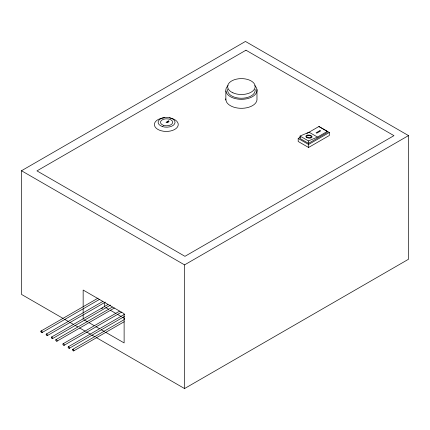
<?xml version="1.0" encoding="UTF-8"?>
<svg xmlns="http://www.w3.org/2000/svg" width="430" height="430" viewBox="0 0 430 430"><rect width="100%" height="100%" fill="white"/><g stroke="black" fill="none" stroke-linecap="round" stroke-linejoin="round"><path stroke-width="0.64" d="M63.28 318.533L21.5 294.41L21.5 170.742L245.444 41.447L408.5 135.59L408.5 259.258L184.556 388.553L96.358 337.631M168.469 120.911L166.055 122.308L166.7 122.679L169.119 121.287L168.469 120.911L168.469 122.109M306.843 133.483L318.958 126.49L329.342 132.483L329.342 135.482L308.573 147.474L298.189 141.481L298.189 138.481L300.495 137.148M317.485 137.073L327.3 131.408L327.3 132.488L308.477 143.357L300.038 138.481L300.038 136.057L309.046 132.203L317.485 137.073L308.477 140.927L300.038 136.057M298.189 138.481L308.573 144.475L329.342 132.483M41.086 331.003L98.008 298.146M42.006 332.594L99.502 299.398M46.359 334.046L102.695 301.521M47.278 335.637L105.355 302.107M51.557 337.05L107.898 304.526M101.684 308.584L102.84 307.912M52.476 338.641L110.553 305.106M21.5 170.742L184.556 264.88L408.5 135.59M55.997 339.609L112.332 307.084M56.916 341.2L114.412 308.004M63.14 343.737L119.475 311.212M64.059 345.328L121.556 312.132M68.343 346.736L124.678 314.212M69.262 348.327L124.437 316.475M72.778 349.3L124.469 319.458M73.697 350.891L124.227 321.721M318.861 126.538L327.3 131.408M105.732 307.579L108.618 309.245M110.349 310.245L116.116 313.572M117.272 314.239L121.308 316.571M122.464 317.238L124.77 318.571M84.312 319.947L87.774 321.946M88.929 322.608L94.122 325.607M95.852 326.606L99.314 328.606M101.045 329.606L104.506 331.605M105.656 332.272L124.119 342.93L124.119 313.696L83.157 290.046L83.157 307.321M64.441 319.205L68.504 321.549M69.66 322.221L73.724 324.564M74.884 325.236L77.787 326.908M79.528 327.913L85.328 331.267M86.489 331.933L90.553 334.282M91.714 334.948L95.197 336.959M228.115 85.597A15.604 9.008 0 0 0 225.857 91.009L226.696 93.31A15.604 9.008 0 0 0 248.121 98.448A15.604 9.008 0 0 0 254.727 85.608M225.831 98.825A15.604 9.008 0 0 0 225.857 100.002L226.696 102.302A15.604 9.008 0 0 0 244.643 108.118A15.604 9.008 0 0 0 256.973 98.604L256.973 89.612M308.573 144.475L308.573 147.474M308.477 140.927L308.477 143.357M225.857 91.009L225.857 100.002M184.556 264.88L184.556 388.553M167.824 121.287L167.824 122.485M104.581 302.263L104.581 306.912M83.157 308.649L83.157 313.298M83.157 314.631L83.157 319.28M255.087 89.376A13.771 7.95 0 0 1 241.235 98.26A13.771 7.95 0 0 1 227.787 89.171M169.409 117.89A11.932 6.891 0 0 1 175.849 128.694A11.932 6.891 0 0 1 156.09 128.092A11.932 6.891 0 0 1 164.448 117.739M245.965 50.208L36.953 170.882L184.948 256.323L393.961 135.654L245.965 50.208M319.979 130.569L316.082 132.816L316.733 133.192L320.629 130.946L319.979 130.569M72.589 349.719A0.919 0.532 60 0 0 73.562 350.934A0.919 0.532 60 0 0 73.562 349.633A0.919 0.532 60 0 0 72.589 349.719M68.15 347.16A0.919 0.532 60 0 0 69.128 348.37A0.919 0.532 60 0 0 69.128 347.069A0.919 0.532 60 0 0 68.15 347.16M46.171 334.465A0.919 0.532 60 0 0 47.144 335.679A0.919 0.532 60 0 0 47.144 334.379A0.919 0.532 60 0 0 46.171 334.465M62.952 344.156A0.919 0.532 60 0 0 63.925 345.371A0.919 0.532 60 0 0 63.925 344.07A0.919 0.532 60 0 0 62.952 344.156M55.809 340.033A0.919 0.532 60 0 0 56.782 341.243A0.919 0.532 60 0 0 56.782 339.942A0.919 0.532 60 0 0 55.809 340.033M232.893 92.805A13.771 7.95 0 0 0 255.044 87.704A13.771 7.95 0 0 0 236.306 79.179A13.771 7.95 0 0 0 232.893 92.805M306.778 137.525A3.117 1.553 6 0 0 311.965 137.224A3.117 1.553 6 0 0 308.149 135.02A3.117 1.553 6 0 0 306.778 137.525M307.353 137.278A2.295 1.145 6 0 0 311.175 137.057A2.295 1.145 6 0 0 308.364 135.434A2.295 1.145 6 0 0 307.353 137.278M162.325 126.533A8.471 4.891 0 0 0 175.048 122.313A8.471 4.891 0 0 0 162.363 118.062A8.471 4.891 0 0 0 162.325 126.533M163.502 125.35A6.111 3.526 0 0 0 172.688 122.319A6.111 3.526 0 0 0 163.545 119.244A6.111 3.526 0 0 0 163.502 125.35M51.369 337.469A0.919 0.532 60 0 0 52.342 338.679A0.919 0.532 60 0 0 52.342 337.383A0.919 0.532 60 0 0 51.369 337.469M40.898 331.423A0.919 0.532 60 0 0 41.871 332.637A0.919 0.532 60 0 0 41.871 331.337A0.919 0.532 60 0 0 40.898 331.423"/></g></svg>
